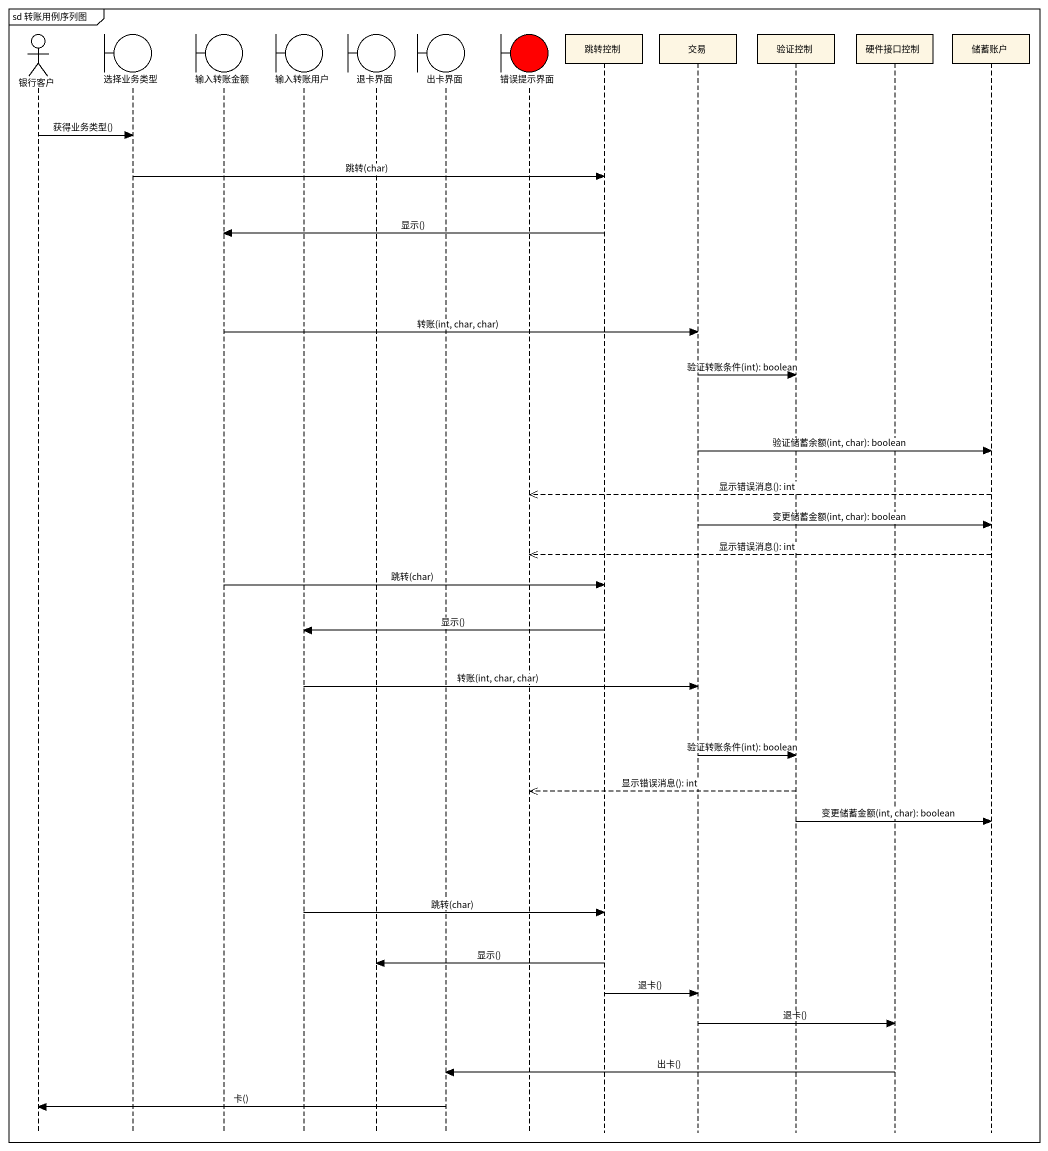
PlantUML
@startuml
mainframe sd 转账用例序列图
hide footbox
actor 银行客户
boundary 选择业务类型
boundary 输入转账金额
boundary 输入转账用户
boundary 退卡界面
boundary 出卡界面
boundary 错误提示界面 #FF0000
participant 跳转控制
participant 交易
participant 验证控制
participant 硬件接口控制
participant 储蓄账户

银行客户 -> 选择业务类型 : 获得业务类型()
选择业务类型 -> 跳转控制 : 跳转(char)
跳转控制 -> 输入转账金额 : 显示()
输入转账金额 -> 交易 : 转账(int, char, char)
交易 -> 验证控制 : 验证转账条件(int): boolean
交易 -> 储蓄账户 : 验证储蓄余额(int, char): boolean
储蓄账户 -->> 错误提示界面 : 显示错误消息(): int
交易 -> 储蓄账户 : 变更储蓄金额(int, char): boolean
储蓄账户 -->> 错误提示界面 : 显示错误消息(): int
输入转账金额 -> 跳转控制 : 跳转(char)
跳转控制 -> 输入转账用户 : 显示()
输入转账用户 -> 交易 : 转账(int, char, char)
交易 -> 验证控制 : 验证转账条件(int): boolean
验证控制 -->> 错误提示界面 : 显示错误消息(): int
验证控制 -> 储蓄账户 : 变更储蓄金额(int, char): boolean
输入转账用户 -> 跳转控制 : 跳转(char)
跳转控制 -> 退卡界面 : 显示()
跳转控制 -> 交易 : 退卡()
交易 -> 硬件接口控制 : 退卡()
硬件接口控制 -> 出卡界面 : 出卡()
出卡界面 -> 银行客户 : 卡()
@enduml
